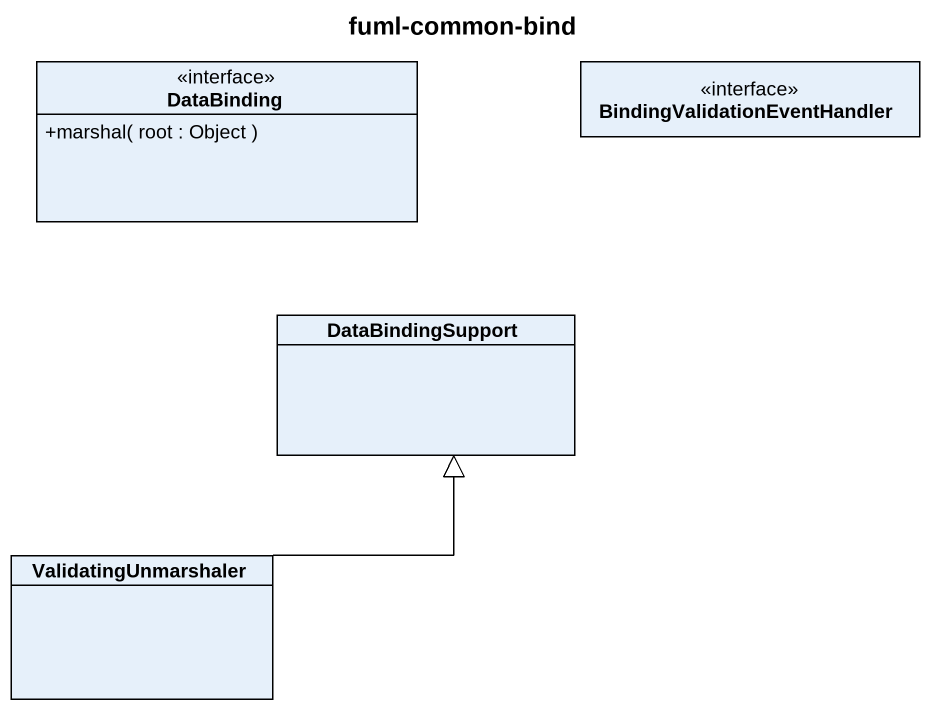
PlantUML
@startuml
title fuml-common-bind
hide circle
hide empty members
skinparam classAttributeIconSize 0
interface DataBinding {
  +marshal( root : Object )
}
interface "BindingValidationEventHandler" as BindingValidationEventHandle
class DataBindingSupport
class ValidatingUnmarshaler
ValidatingUnmarshaler -up-|> DataBindingSupport
@enduml
